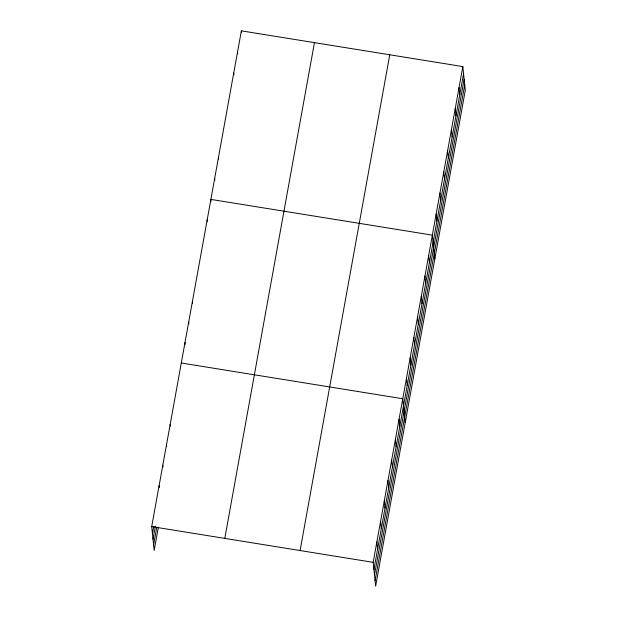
<?xml version="1.0" encoding="UTF-8"?>
<svg xmlns="http://www.w3.org/2000/svg" width="617" height="617" viewBox="0 0 617 617"><rect width="100%" height="100%" fill="white"/><g stroke="black" fill="none" stroke-linecap="round" stroke-linejoin="round"><path stroke-width="0.93" d="M158.368 527.173L154.165 550.418L151.705 526.602L241.363 30.85L462.835 66.582L465.295 90.398L375.637 586.15L373.177 562.342L462.835 66.582M152.438 533.744L153.787 526.301M153.008 539.243L155.361 526.232M153.594 544.911L156.787 527.25M224.789 538.402L314.446 42.642M300.093 550.549L389.751 54.79M373.917 569.476L463.575 73.724M374.488 574.975L464.146 79.223M375.074 580.651L464.732 84.891M181.29 363.004L402.762 398.744L405.23 422.552M151.705 526.602L373.177 562.342M459.025 87.653L459.765 94.787M455.215 108.723L455.955 115.857M451.405 129.794L452.145 136.928M447.595 150.864L448.335 157.998M443.785 171.935L444.525 179.069M439.975 193.005L440.708 200.139M436.165 214.076L436.898 221.21M434.815 258.955L432.355 235.139L210.875 199.407L211.06 201.188M428.653 255.592L429.393 262.726M424.959 276.046L425.691 283.18M421.257 296.492L421.997 303.626M417.562 316.945L418.295 324.079M413.86 337.391L414.601 344.525M410.166 357.845L410.899 364.979M406.464 378.29L407.205 385.424M399.068 419.19L399.808 426.324M395.366 439.643L396.106 446.777M391.672 460.089L392.412 467.223M387.97 480.543L388.71 487.677M384.275 500.989L385.008 508.123M380.573 521.442L381.314 528.576M376.879 541.888L377.612 549.022M241.363 30.85L241.548 32.632M237.553 51.921L237.738 53.702M233.743 72.991L233.928 74.773M218.495 157.266L218.68 159.055M214.685 178.336L214.87 180.118M207.181 219.86L207.366 221.642M192.388 301.659L192.566 303.441M188.686 322.105L188.871 323.886M184.992 342.558L185.169 344.34M170.192 424.357L170.377 426.139M166.497 444.803L166.683 446.592M162.795 465.257L162.981 467.038M159.101 485.702L159.286 487.492"/></g></svg>
